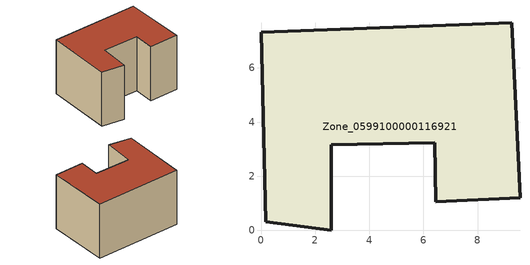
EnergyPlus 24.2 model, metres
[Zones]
Zone_0599100000116921
 floor ground (C_G): 9.26,7.67 9.57,1.2 6.46,1.04 6.42,3.24 2.6,3.16 2.59,0 0.18,0.31 0,7.32 z0.2
 wall outside (C_F): 0.18,0.31 2.59,0 2.6,3.16 6.42,3.24 6.46,1.04 9.57,1.2 9.26,7.67 0,7.32 0.18,0.31 z0.2:6.29
 roof outside (C_R): 9.57,1.2 9.26,7.67 0,7.32 0.18,0.31 2.59,0 2.6,3.16 6.42,3.24 6.46,1.04 z6.29
[BUILDING]
Pand.0599100000116921: North Axis=0; Terrain=City; Loads Convergence Tolerance Value=0.04; Temperature Convergence Tolerance Value=0.4; Solar Distribution=FullExterior; Maximum Number of Warmup Days=25; Minimum Number of Warmup Days=1
[Site:Location]
Rotterdam.The.Hague.AP_ZH_NLD Design_Conditions: Latitude=51.96; Longitude=4.45; Time Zone=1; Elevation=-4.5
[SITE:GROUNDTEMPERATURE:BUILDINGSURFACE]
18, 18, 18, 18, 18, 18, 18, 18, 18, 18, 18, 18
[MATERIAL] Thermal Absorptance=0.9; Solar Absorptance=0.7; Visible Absorptance=0.7
Name | Roughness | Thickness | Conductivity | Density | Specific Heat
G.TI.1946 | MediumSmooth | 0.15 | 1 | 540 | 1210
F.TI.1946 | Rough | 0.3 | 0.857143 | 1920 | 840
R.TI.1946 | MediumRough | 0.2 | 0.1 | 1500 | 1000
[CONSTRUCTION]
C_G: G.TI.1946
C_F: F.TI.1946
C_R: R.TI.1946
[ZONE]
Zone_0599100000116921: Type=1; Multiplier=1; Ceiling Height=Autocalculate; Volume=Autocalculate; Floor Area=autocalculate; Part of Total Floor Area=Yes
[ZONEINFILTRATION:DESIGNFLOWRATE]
Infil_Zone_0599100000116921: Zone or ZoneList or Space or SpaceList=Zone_0599100000116921; Schedule=AlwaysOn; Design Flow Rate Calculation Method=Flow/Area; Flow Rate per Floor Area=0.003; Constant Term Coefficient=1; Temperature Term Coefficient=0; Velocity Term Coefficient=0; Velocity Squared Term Coefficient=0
[HVACTEMPLATE:ZONE:IDEALLOADSAIRSYSTEM]
Zone_0599100000116921: Maximum Heating Supply Air Temperature=50; Minimum Cooling Supply Air Temperature=13; Maximum Heating Supply Air Humidity Ratio=0.0156; Minimum Cooling Supply Air Humidity Ratio=0.0077; Heating Limit=NoLimit; Cooling Limit=NoLimit; Dehumidification Control Type=ConstantSensibleHeatRatio; Cooling Sensible Heat Ratio=0.7; Dehumidification Setpoint=60; Humidification Control Type=None; Humidification Setpoint=30; Outdoor Air Method=None; Outdoor Air Flow Rate per Person=0.00944; Outdoor Air Flow Rate per Zone Floor Area=0; Outdoor Air Flow Rate per Zone=0; Demand Controlled Ventilation Type=None; Outdoor Air Economizer Type=NoEconomizer; Heat Recovery Type=None; Sensible Heat Recovery Effectiveness=0.7; Latent Heat Recovery Effectiveness=0.65
[ZONECONTROL:THERMOSTAT]
ThermostatControl_Zone_0599100000116921: Zone or ZoneList=Zone_0599100000116921; Control Type Schedule=DualSetpointControlType; Control 1=Thermostat_Zone_0599100000116921; Temperature Difference Between Cutout And Setpoint=0
[THERMOSTATSETPOINT:DUALSETPOINT]
Thermostat_Zone_0599100000116921: Heating Setpoint Temperature Schedule=HeatingSetpoint_Zone_0599100000116921; Cooling Setpoint Temperature Schedule=CoolingSetpoint_Zone_0599100000116921
[SCHEDULE:COMPACT]
HeatingSetpoint_Zone_0599100000116921: Through: 12/31, For: AllDays, Until: 24:00, 21
CoolingSetpoint_Zone_0599100000116921: Through: 12/31, For: AllDays, Until: 24:00, 24
DualSetpointControlType: Through: 12/31, For: AllDays, Until: 24:00, 4
AlwaysOn: Through: 12/31, For: AllDays, Until: 24:00, 1
